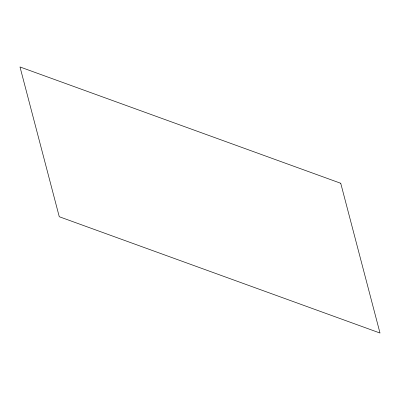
<?xml version="1.0" encoding="UTF-8"?>
<svg xmlns="http://www.w3.org/2000/svg" width="400" height="400" viewBox="0 0 400 400"><rect width="100%" height="100%" fill="white"/><g stroke="black" fill="none" stroke-linecap="round" stroke-linejoin="round"><path stroke-width="0.6" d="M340.735 183.275L20 66.965L59.265 216.725L380 333.035L340.735 183.275"/></g></svg>
